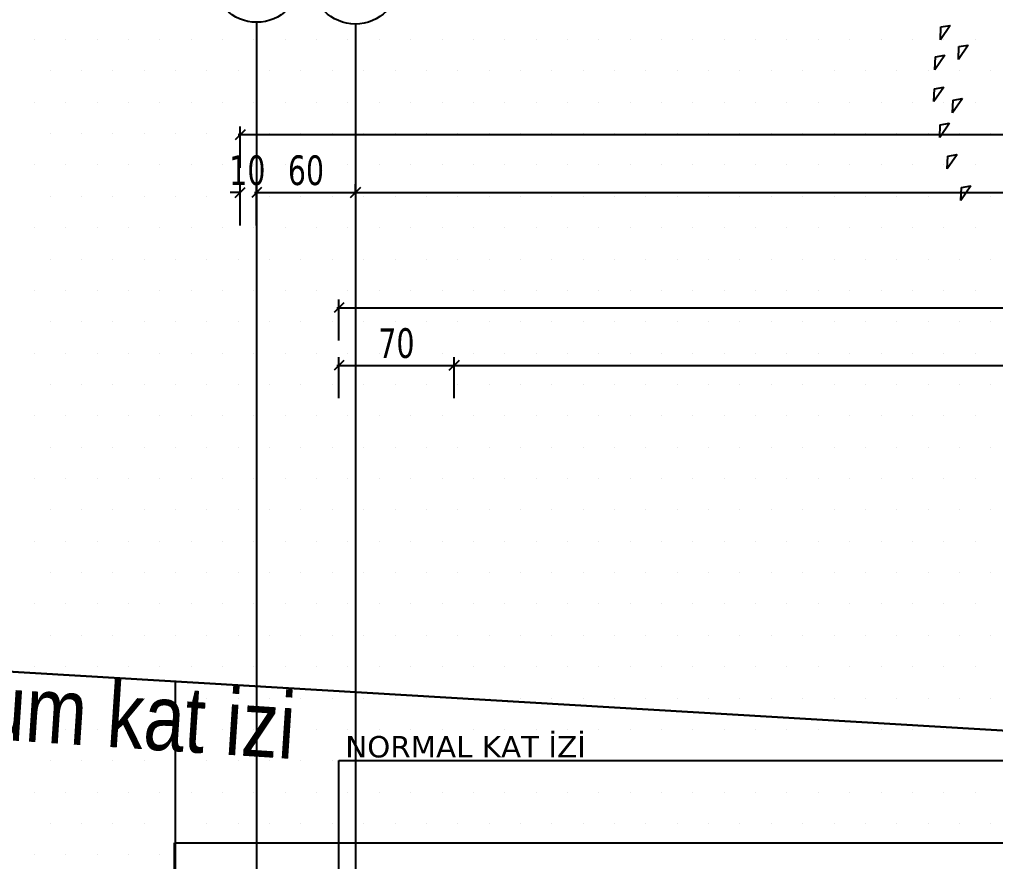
# Model space of a CAD drawing. Header units: millimetres. Extents: x 43168.9 to 43194.6, y -25545.1 to -25543.4.
# Drawn here: x 43171.5051 to 43171.6236, y -25543.8202 to -25543.7179 of the extents above; entities that cross this region are included whole.
import ezdxf
from ezdxf.enums import TextEntityAlignment as Align

# ---------------------------------------------------------------- set-up
doc = ezdxf.new("R2010")
doc.units = ezdxf.units.MM
doc.header["$LTSCALE"] = 200
for name, pattern in [('DASHDOT', [1, 0.5, -0.25, 0, -0.25]), ('DASHDOT2', [0.5, 0.25, -0.125, 0, -0.125]), ('DOT2', [0.125, 0, -0.125]), ('HIDDEN2', [0.1875, 0.125, -0.0625])]:
    doc.linetypes.add(name, pattern=pattern)
doc.layers.add('agac_sgh', color=7, linetype='Continuous', true_color=0x244700)
doc.layers.add('cim_sgh', color=7, linetype='Continuous', true_color=0x248f00)
for name, color, linetype in [('aks_sgh', 5, 'DASHDOT2'), ('izd.tas.alt_sgh', 214, 'HIDDEN2'), ('izd.tas.ust_sgh', 213, 'DOT2'), ('olcuaks_sgh', 41, 'Continuous'), ('olcudis_sgh', 185, 'Continuous'), ('vaziyet-01_sgh', 33, 'Continuous'), ('yapi-yaklasma_sgh', 41, 'DASHDOT'), ('yazi-genel_sgh', 7, 'Continuous'), ('yazi-merdi_sgh', 9, 'Continuous')]:
    doc.layers.add(name, color=color, linetype=linetype)
doc.styles.add('dim', font='VERDANA.TTF', dxfattribs={"width": 0.7})
doc.styles.add('text1', font='VERDANA.TTF')
doc.styles.add('text2', font='arial.ttf')

msp = doc.modelspace()

# ---------------------------------------------------------------- linework, layer by layer
for p, q in [((43171.53388, -25543.71824), (43171.53388, -25543.74092)), ((43171.54588, -25543.71846), (43171.54588, -25543.74114))]:
    msp.add_line(p, q)
at = {"color": 0, "linetype": 'ByBlock', "lineweight": -2}
for p, q in [((43171.53248, -25543.73132), (43171.53128, -25543.73252)), ((43171.53128, -25543.73952), (43171.53248, -25543.73832)), ((43171.53448, -25543.73832), (43171.53328, -25543.73952)), ((43171.53448, -25543.73832), (43171.53328, -25543.73952)), ((43171.54528, -25543.73952), (43171.54648, -25543.73832)), ((43171.54648, -25543.73832), (43171.54528, -25543.73952)), ((43171.54448, -25543.75232), (43171.54328, -25543.75352)), ((43171.54448, -25543.75932), (43171.54328, -25543.76052)), ((43171.55728, -25543.76052), (43171.55848, -25543.75932)), ((43171.55848, -25543.75932), (43171.55728, -25543.76052))]:
    msp.add_line(p, q, dxfattribs=at)
at = {"linetype": 'Continuous'}
for centre in [(43171.53388, -25543.71292), (43171.54588, -25543.71314)]:
    msp.add_circle(centre, 0.00532, dxfattribs=at)
at = {"layer": 'agac_sgh', "color": 0}
for p, q in [((43171.61815, -25543.71861), (43171.61695, -25543.72036)), ((43171.61695, -25543.72036), (43171.61702, -25543.71881)), ((43171.61702, -25543.71881), (43171.61815, -25543.71861)), ((43171.62034, -25543.721), (43171.61914, -25543.72275)), ((43171.61914, -25543.72275), (43171.61921, -25543.7212)), ((43171.61921, -25543.7212), (43171.62034, -25543.721)), ((43171.61748, -25543.72225), (43171.61628, -25543.724)), ((43171.61628, -25543.724), (43171.61635, -25543.72245)), ((43171.61635, -25543.72245), (43171.61748, -25543.72225)), ((43171.61736, -25543.72614), (43171.61616, -25543.72788)), ((43171.61616, -25543.72788), (43171.61623, -25543.72633)), ((43171.61623, -25543.72633), (43171.61736, -25543.72614)), ((43171.61963, -25543.7275), (43171.61843, -25543.72925)), ((43171.61843, -25543.72925), (43171.61849, -25543.7277)), ((43171.61849, -25543.7277), (43171.61963, -25543.7275)), ((43171.61807, -25543.73051), (43171.61688, -25543.73225)), ((43171.61688, -25543.73225), (43171.61694, -25543.7307)), ((43171.61694, -25543.7307), (43171.61807, -25543.73051)), ((43171.61899, -25543.73431), (43171.61779, -25543.73605)), ((43171.61779, -25543.73605), (43171.61786, -25543.7345)), ((43171.61786, -25543.7345), (43171.61899, -25543.73431)), ((43171.62063, -25543.73813), (43171.61943, -25543.73988)), ((43171.61943, -25543.73988), (43171.6195, -25543.73833)), ((43171.6195, -25543.73833), (43171.62063, -25543.73813))]:
    msp.add_line(p, q, dxfattribs=at)
at = {"layer": 'aks_sgh'}
for p, q in [((43171.53388, -25543.74092), (43171.53388, -25544.60992)), ((43171.54588, -25543.74092), (43171.54588, -25544.60992))]:
    msp.add_line(p, q, dxfattribs=at)
at = {"layer": 'cim_sgh'}
for p, q in [((43171.50687, -25543.72033), (43171.50687, -25543.72033)), ((43171.51068, -25543.72033), (43171.51068, -25543.72033)), ((43171.51449, -25543.72033), (43171.51449, -25543.72033)), ((43171.5183, -25543.72033), (43171.5183, -25543.72033)), ((43171.52211, -25543.72033), (43171.52211, -25543.72033)), ((43171.52592, -25543.72033), (43171.52592, -25543.72033)), ((43171.52973, -25543.72033), (43171.52973, -25543.72033)), ((43171.53354, -25543.72033), (43171.53354, -25543.72033)), ((43171.53735, -25543.72033), (43171.53735, -25543.72033)), ((43171.54116, -25543.72033), (43171.54116, -25543.72033)), ((43171.54497, -25543.72033), (43171.54497, -25543.72033)), ((43171.54878, -25543.72033), (43171.54878, -25543.72033)), ((43171.55259, -25543.72033), (43171.55259, -25543.72033)), ((43171.5564, -25543.72033), (43171.5564, -25543.72033)), ((43171.56021, -25543.72033), (43171.56021, -25543.72033)), ((43171.56402, -25543.72033), (43171.56402, -25543.72033)), ((43171.56783, -25543.72033), (43171.56783, -25543.72033)), ((43171.57164, -25543.72033), (43171.57164, -25543.72033)), ((43171.57545, -25543.72033), (43171.57545, -25543.72033)), ((43171.57926, -25543.72033), (43171.57926, -25543.72033)), ((43171.58307, -25543.72033), (43171.58307, -25543.72033)), ((43171.58688, -25543.72033), (43171.58688, -25543.72033)), ((43171.59069, -25543.72033), (43171.59069, -25543.72033)), ((43171.5945, -25543.72033), (43171.5945, -25543.72033)), ((43171.59831, -25543.72033), (43171.59831, -25543.72033)), ((43171.60212, -25543.72033), (43171.60212, -25543.72033)), ((43171.60593, -25543.72033), (43171.60593, -25543.72033)), ((43171.60974, -25543.72033), (43171.60974, -25543.72033)), ((43171.61355, -25543.72033), (43171.61355, -25543.72033)), ((43171.61736, -25543.72033), (43171.61736, -25543.72033)), ((43171.62117, -25543.72033), (43171.62117, -25543.72033)), ((43171.50878, -25543.72414), (43171.50878, -25543.72414)), ((43171.51259, -25543.72414), (43171.51259, -25543.72414)), ((43171.5164, -25543.72414), (43171.5164, -25543.72414)), ((43171.52021, -25543.72414), (43171.52021, -25543.72414)), ((43171.52402, -25543.72414), (43171.52402, -25543.72414)), ((43171.52783, -25543.72414), (43171.52783, -25543.72414)), ((43171.53164, -25543.72414), (43171.53164, -25543.72414)), ((43171.53545, -25543.72414), (43171.53545, -25543.72414)), ((43171.53926, -25543.72414), (43171.53926, -25543.72414)), ((43171.54307, -25543.72414), (43171.54307, -25543.72414)), ((43171.54688, -25543.72414), (43171.54688, -25543.72414)), ((43171.55069, -25543.72414), (43171.55069, -25543.72414)), ((43171.5545, -25543.72414), (43171.5545, -25543.72414)), ((43171.55831, -25543.72414), (43171.55831, -25543.72414)), ((43171.56212, -25543.72414), (43171.56212, -25543.72414)), ((43171.56593, -25543.72414), (43171.56593, -25543.72414)), ((43171.56974, -25543.72414), (43171.56974, -25543.72414)), ((43171.57355, -25543.72414), (43171.57355, -25543.72414)), ((43171.57736, -25543.72414), (43171.57736, -25543.72414)), ((43171.58117, -25543.72414), (43171.58117, -25543.72414)), ((43171.58498, -25543.72414), (43171.58498, -25543.72414)), ((43171.58879, -25543.72414), (43171.58879, -25543.72414)), ((43171.5926, -25543.72414), (43171.5926, -25543.72414)), ((43171.59641, -25543.72414), (43171.59641, -25543.72414)), ((43171.60022, -25543.72414), (43171.60022, -25543.72414)), ((43171.60403, -25543.72414), (43171.60403, -25543.72414)), ((43171.60784, -25543.72414), (43171.60784, -25543.72414)), ((43171.61165, -25543.72414), (43171.61165, -25543.72414)), ((43171.61546, -25543.72414), (43171.61546, -25543.72414)), ((43171.61927, -25543.72414), (43171.61927, -25543.72414)), ((43171.62308, -25543.72414), (43171.62308, -25543.72414)), ((43171.50687, -25543.72795), (43171.50687, -25543.72795)), ((43171.51068, -25543.72795), (43171.51068, -25543.72795)), ((43171.51449, -25543.72795), (43171.51449, -25543.72795)), ((43171.5183, -25543.72795), (43171.5183, -25543.72795)), ((43171.52211, -25543.72795), (43171.52211, -25543.72795)), ((43171.52592, -25543.72795), (43171.52592, -25543.72795)), ((43171.52973, -25543.72795), (43171.52973, -25543.72795)), ((43171.53354, -25543.72795), (43171.53354, -25543.72795)), ((43171.53735, -25543.72795), (43171.53735, -25543.72795)), ((43171.54116, -25543.72795), (43171.54116, -25543.72795)), ((43171.54497, -25543.72795), (43171.54497, -25543.72795)), ((43171.54878, -25543.72795), (43171.54878, -25543.72795)), ((43171.55259, -25543.72795), (43171.55259, -25543.72795)), ((43171.5564, -25543.72795), (43171.5564, -25543.72795)), ((43171.56021, -25543.72795), (43171.56021, -25543.72795)), ((43171.56402, -25543.72795), (43171.56402, -25543.72795)), ((43171.56783, -25543.72795), (43171.56783, -25543.72795)), ((43171.57164, -25543.72795), (43171.57164, -25543.72795)), ((43171.57545, -25543.72795), (43171.57545, -25543.72795)), ((43171.57926, -25543.72795), (43171.57926, -25543.72795)), ((43171.58307, -25543.72795), (43171.58307, -25543.72795)), ((43171.58688, -25543.72795), (43171.58688, -25543.72795)), ((43171.59069, -25543.72795), (43171.59069, -25543.72795)), ((43171.5945, -25543.72795), (43171.5945, -25543.72795)), ((43171.59831, -25543.72795), (43171.59831, -25543.72795)), ((43171.60212, -25543.72795), (43171.60212, -25543.72795)), ((43171.60593, -25543.72795), (43171.60593, -25543.72795)), ((43171.60974, -25543.72795), (43171.60974, -25543.72795)), ((43171.61355, -25543.72795), (43171.61355, -25543.72795)), ((43171.61736, -25543.72795), (43171.61736, -25543.72795)), ((43171.62117, -25543.72795), (43171.62117, -25543.72795)), ((43171.50878, -25543.73176), (43171.50878, -25543.73176)), ((43171.51259, -25543.73176), (43171.51259, -25543.73176)), ((43171.5164, -25543.73176), (43171.5164, -25543.73176)), ((43171.52021, -25543.73176), (43171.52021, -25543.73176)), ((43171.52402, -25543.73176), (43171.52402, -25543.73176)), ((43171.52783, -25543.73176), (43171.52783, -25543.73176)), ((43171.53164, -25543.73176), (43171.53164, -25543.73176)), ((43171.53545, -25543.73176), (43171.53545, -25543.73176)), ((43171.53926, -25543.73176), (43171.53926, -25543.73176)), ((43171.54307, -25543.73176), (43171.54307, -25543.73176)), ((43171.54688, -25543.73176), (43171.54688, -25543.73176)), ((43171.55069, -25543.73176), (43171.55069, -25543.73176)), ((43171.5545, -25543.73176), (43171.5545, -25543.73176)), ((43171.55831, -25543.73176), (43171.55831, -25543.73176)), ((43171.56212, -25543.73176), (43171.56212, -25543.73176)), ((43171.56593, -25543.73176), (43171.56593, -25543.73176)), ((43171.56974, -25543.73176), (43171.56974, -25543.73176)), ((43171.57355, -25543.73176), (43171.57355, -25543.73176)), ((43171.57736, -25543.73176), (43171.57736, -25543.73176)), ((43171.58117, -25543.73176), (43171.58117, -25543.73176)), ((43171.58498, -25543.73176), (43171.58498, -25543.73176)), ((43171.58879, -25543.73176), (43171.58879, -25543.73176)), ((43171.5926, -25543.73176), (43171.5926, -25543.73176)), ((43171.59641, -25543.73176), (43171.59641, -25543.73176)), ((43171.60022, -25543.73176), (43171.60022, -25543.73176)), ((43171.60403, -25543.73176), (43171.60403, -25543.73176)), ((43171.60784, -25543.73176), (43171.60784, -25543.73176)), ((43171.61165, -25543.73176), (43171.61165, -25543.73176)), ((43171.61546, -25543.73176), (43171.61546, -25543.73176)), ((43171.61927, -25543.73176), (43171.61927, -25543.73176)), ((43171.62308, -25543.73176), (43171.62308, -25543.73176)), ((43171.50687, -25543.73557), (43171.50687, -25543.73557)), ((43171.51068, -25543.73557), (43171.51068, -25543.73557)), ((43171.51449, -25543.73557), (43171.51449, -25543.73557)), ((43171.5183, -25543.73557), (43171.5183, -25543.73557)), ((43171.52211, -25543.73557), (43171.52211, -25543.73557)), ((43171.52592, -25543.73557), (43171.52592, -25543.73557)), ((43171.52973, -25543.73557), (43171.52973, -25543.73557)), ((43171.53354, -25543.73557), (43171.53354, -25543.73557)), ((43171.53735, -25543.73557), (43171.53735, -25543.73557)), ((43171.54116, -25543.73557), (43171.54116, -25543.73557)), ((43171.54497, -25543.73557), (43171.54497, -25543.73557)), ((43171.54878, -25543.73557), (43171.54878, -25543.73557)), ((43171.55259, -25543.73557), (43171.55259, -25543.73557)), ((43171.5564, -25543.73557), (43171.5564, -25543.73557)), ((43171.56021, -25543.73557), (43171.56021, -25543.73557)), ((43171.56402, -25543.73557), (43171.56402, -25543.73557)), ((43171.56783, -25543.73557), (43171.56783, -25543.73557)), ((43171.57164, -25543.73557), (43171.57164, -25543.73557)), ((43171.57545, -25543.73557), (43171.57545, -25543.73557)), ((43171.57926, -25543.73557), (43171.57926, -25543.73557)), ((43171.58307, -25543.73557), (43171.58307, -25543.73557)), ((43171.58688, -25543.73557), (43171.58688, -25543.73557)), ((43171.59069, -25543.73557), (43171.59069, -25543.73557)), ((43171.5945, -25543.73557), (43171.5945, -25543.73557)), ((43171.59831, -25543.73557), (43171.59831, -25543.73557)), ((43171.60212, -25543.73557), (43171.60212, -25543.73557)), ((43171.60593, -25543.73557), (43171.60593, -25543.73557)), ((43171.60974, -25543.73557), (43171.60974, -25543.73557)), ((43171.61355, -25543.73557), (43171.61355, -25543.73557)), ((43171.61736, -25543.73557), (43171.61736, -25543.73557)), ((43171.62117, -25543.73557), (43171.62117, -25543.73557)), ((43171.50878, -25543.73938), (43171.50878, -25543.73938)), ((43171.51259, -25543.73938), (43171.51259, -25543.73938)), ((43171.5164, -25543.73938), (43171.5164, -25543.73938)), ((43171.52021, -25543.73938), (43171.52021, -25543.73938)), ((43171.52402, -25543.73938), (43171.52402, -25543.73938)), ((43171.52783, -25543.73938), (43171.52783, -25543.73938)), ((43171.53164, -25543.73938), (43171.53164, -25543.73938)), ((43171.53545, -25543.73938), (43171.53545, -25543.73938)), ((43171.53926, -25543.73938), (43171.53926, -25543.73938)), ((43171.54307, -25543.73938), (43171.54307, -25543.73938)), ((43171.54688, -25543.73938), (43171.54688, -25543.73938)), ((43171.55069, -25543.73938), (43171.55069, -25543.73938)), ((43171.5545, -25543.73938), (43171.5545, -25543.73938)), ((43171.55831, -25543.73938), (43171.55831, -25543.73938)), ((43171.56212, -25543.73938), (43171.56212, -25543.73938)), ((43171.56593, -25543.73938), (43171.56593, -25543.73938)), ((43171.56974, -25543.73938), (43171.56974, -25543.73938)), ((43171.57355, -25543.73938), (43171.57355, -25543.73938)), ((43171.57736, -25543.73938), (43171.57736, -25543.73938)), ((43171.58117, -25543.73938), (43171.58117, -25543.73938)), ((43171.58498, -25543.73938), (43171.58498, -25543.73938)), ((43171.58879, -25543.73938), (43171.58879, -25543.73938)), ((43171.5926, -25543.73938), (43171.5926, -25543.73938)), ((43171.59641, -25543.73938), (43171.59641, -25543.73938)), ((43171.60022, -25543.73938), (43171.60022, -25543.73938)), ((43171.60403, -25543.73938), (43171.60403, -25543.73938)), ((43171.60784, -25543.73938), (43171.60784, -25543.73938)), ((43171.61165, -25543.73938), (43171.61165, -25543.73938)), ((43171.61546, -25543.73938), (43171.61546, -25543.73938)), ((43171.61927, -25543.73938), (43171.61927, -25543.73938)), ((43171.62308, -25543.73938), (43171.62308, -25543.73938)), ((43171.50687, -25543.74319), (43171.50687, -25543.74319)), ((43171.51068, -25543.74319), (43171.51068, -25543.74319)), ((43171.51449, -25543.74319), (43171.51449, -25543.74319)), ((43171.5183, -25543.74319), (43171.5183, -25543.74319)), ((43171.52211, -25543.74319), (43171.52211, -25543.74319)), ((43171.52592, -25543.74319), (43171.52592, -25543.74319)), ((43171.52973, -25543.74319), (43171.52973, -25543.74319)), ((43171.53354, -25543.74319), (43171.53354, -25543.74319)), ((43171.53735, -25543.74319), (43171.53735, -25543.74319)), ((43171.54116, -25543.74319), (43171.54116, -25543.74319)), ((43171.54497, -25543.74319), (43171.54497, -25543.74319)), ((43171.54878, -25543.74319), (43171.54878, -25543.74319)), ((43171.55259, -25543.74319), (43171.55259, -25543.74319)), ((43171.5564, -25543.74319), (43171.5564, -25543.74319)), ((43171.56021, -25543.74319), (43171.56021, -25543.74319)), ((43171.56402, -25543.74319), (43171.56402, -25543.74319)), ((43171.56783, -25543.74319), (43171.56783, -25543.74319)), ((43171.57164, -25543.74319), (43171.57164, -25543.74319)), ((43171.57545, -25543.74319), (43171.57545, -25543.74319)), ((43171.57926, -25543.74319), (43171.57926, -25543.74319)), ((43171.58307, -25543.74319), (43171.58307, -25543.74319)), ((43171.58688, -25543.74319), (43171.58688, -25543.74319)), ((43171.59069, -25543.74319), (43171.59069, -25543.74319)), ((43171.5945, -25543.74319), (43171.5945, -25543.74319)), ((43171.59831, -25543.74319), (43171.59831, -25543.74319)), ((43171.60212, -25543.74319), (43171.60212, -25543.74319)), ((43171.60593, -25543.74319), (43171.60593, -25543.74319)), ((43171.60974, -25543.74319), (43171.60974, -25543.74319)), ((43171.61355, -25543.74319), (43171.61355, -25543.74319)), ((43171.61736, -25543.74319), (43171.61736, -25543.74319)), ((43171.62117, -25543.74319), (43171.62117, -25543.74319)), ((43171.50878, -25543.747), (43171.50878, -25543.747)), ((43171.51259, -25543.747), (43171.51259, -25543.747)), ((43171.5164, -25543.747), (43171.5164, -25543.747)), ((43171.52021, -25543.747), (43171.52021, -25543.747)), ((43171.52402, -25543.747), (43171.52402, -25543.747)), ((43171.52783, -25543.747), (43171.52783, -25543.747)), ((43171.53164, -25543.747), (43171.53164, -25543.747)), ((43171.53545, -25543.747), (43171.53545, -25543.747)), ((43171.53926, -25543.747), (43171.53926, -25543.747)), ((43171.54307, -25543.747), (43171.54307, -25543.747)), ((43171.54688, -25543.747), (43171.54688, -25543.747)), ((43171.55069, -25543.747), (43171.55069, -25543.747)), ((43171.5545, -25543.747), (43171.5545, -25543.747)), ((43171.55831, -25543.747), (43171.55831, -25543.747)), ((43171.56212, -25543.747), (43171.56212, -25543.747)), ((43171.56593, -25543.747), (43171.56593, -25543.747)), ((43171.56974, -25543.747), (43171.56974, -25543.747)), ((43171.57355, -25543.747), (43171.57355, -25543.747)), ((43171.57736, -25543.747), (43171.57736, -25543.747)), ((43171.58117, -25543.747), (43171.58117, -25543.747)), ((43171.58498, -25543.747), (43171.58498, -25543.747)), ((43171.58879, -25543.747), (43171.58879, -25543.747)), ((43171.5926, -25543.747), (43171.5926, -25543.747)), ((43171.59641, -25543.747), (43171.59641, -25543.747)), ((43171.60022, -25543.747), (43171.60022, -25543.747)), ((43171.60403, -25543.747), (43171.60403, -25543.747)), ((43171.60784, -25543.747), (43171.60784, -25543.747)), ((43171.61165, -25543.747), (43171.61165, -25543.747)), ((43171.61546, -25543.747), (43171.61546, -25543.747)), ((43171.61927, -25543.747), (43171.61927, -25543.747)), ((43171.62308, -25543.747), (43171.62308, -25543.747)), ((43171.50687, -25543.75081), (43171.50687, -25543.75081)), ((43171.51068, -25543.75081), (43171.51068, -25543.75081)), ((43171.51449, -25543.75081), (43171.51449, -25543.75081)), ((43171.5183, -25543.75081), (43171.5183, -25543.75081)), ((43171.52211, -25543.75081), (43171.52211, -25543.75081)), ((43171.52592, -25543.75081), (43171.52592, -25543.75081)), ((43171.52973, -25543.75081), (43171.52973, -25543.75081)), ((43171.53354, -25543.75081), (43171.53354, -25543.75081)), ((43171.53735, -25543.75081), (43171.53735, -25543.75081)), ((43171.54116, -25543.75081), (43171.54116, -25543.75081)), ((43171.54497, -25543.75081), (43171.54497, -25543.75081)), ((43171.54878, -25543.75081), (43171.54878, -25543.75081)), ((43171.55259, -25543.75081), (43171.55259, -25543.75081)), ((43171.5564, -25543.75081), (43171.5564, -25543.75081)), ((43171.56021, -25543.75081), (43171.56021, -25543.75081)), ((43171.56402, -25543.75081), (43171.56402, -25543.75081)), ((43171.56783, -25543.75081), (43171.56783, -25543.75081)), ((43171.57164, -25543.75081), (43171.57164, -25543.75081)), ((43171.57545, -25543.75081), (43171.57545, -25543.75081)), ((43171.57926, -25543.75081), (43171.57926, -25543.75081)), ((43171.58307, -25543.75081), (43171.58307, -25543.75081)), ((43171.58688, -25543.75081), (43171.58688, -25543.75081)), ((43171.59069, -25543.75081), (43171.59069, -25543.75081)), ((43171.5945, -25543.75081), (43171.5945, -25543.75081)), ((43171.59831, -25543.75081), (43171.59831, -25543.75081)), ((43171.60212, -25543.75081), (43171.60212, -25543.75081)), ((43171.60593, -25543.75081), (43171.60593, -25543.75081)), ((43171.60974, -25543.75081), (43171.60974, -25543.75081)), ((43171.61355, -25543.75081), (43171.61355, -25543.75081)), ((43171.61736, -25543.75081), (43171.61736, -25543.75081)), ((43171.62117, -25543.75081), (43171.62117, -25543.75081)), ((43171.50878, -25543.75462), (43171.50878, -25543.75462)), ((43171.51259, -25543.75462), (43171.51259, -25543.75462)), ((43171.5164, -25543.75462), (43171.5164, -25543.75462)), ((43171.52021, -25543.75462), (43171.52021, -25543.75462)), ((43171.52402, -25543.75462), (43171.52402, -25543.75462)), ((43171.52783, -25543.75462), (43171.52783, -25543.75462)), ((43171.53164, -25543.75462), (43171.53164, -25543.75462)), ((43171.53545, -25543.75462), (43171.53545, -25543.75462)), ((43171.53926, -25543.75462), (43171.53926, -25543.75462)), ((43171.54307, -25543.75462), (43171.54307, -25543.75462)), ((43171.54688, -25543.75462), (43171.54688, -25543.75462)), ((43171.55069, -25543.75462), (43171.55069, -25543.75462)), ((43171.5545, -25543.75462), (43171.5545, -25543.75462)), ((43171.55831, -25543.75462), (43171.55831, -25543.75462)), ((43171.56212, -25543.75462), (43171.56212, -25543.75462)), ((43171.56593, -25543.75462), (43171.56593, -25543.75462)), ((43171.56974, -25543.75462), (43171.56974, -25543.75462)), ((43171.57355, -25543.75462), (43171.57355, -25543.75462)), ((43171.57736, -25543.75462), (43171.57736, -25543.75462)), ((43171.58117, -25543.75462), (43171.58117, -25543.75462)), ((43171.58498, -25543.75462), (43171.58498, -25543.75462)), ((43171.58879, -25543.75462), (43171.58879, -25543.75462)), ((43171.5926, -25543.75462), (43171.5926, -25543.75462)), ((43171.59641, -25543.75462), (43171.59641, -25543.75462)), ((43171.60022, -25543.75462), (43171.60022, -25543.75462)), ((43171.60403, -25543.75462), (43171.60403, -25543.75462)), ((43171.60784, -25543.75462), (43171.60784, -25543.75462)), ((43171.61165, -25543.75462), (43171.61165, -25543.75462)), ((43171.61546, -25543.75462), (43171.61546, -25543.75462)), ((43171.61927, -25543.75462), (43171.61927, -25543.75462)), ((43171.62308, -25543.75462), (43171.62308, -25543.75462)), ((43171.50687, -25543.75843), (43171.50687, -25543.75843)), ((43171.51068, -25543.75843), (43171.51068, -25543.75843)), ((43171.51449, -25543.75843), (43171.51449, -25543.75843)), ((43171.5183, -25543.75843), (43171.5183, -25543.75843)), ((43171.52211, -25543.75843), (43171.52211, -25543.75843)), ((43171.52592, -25543.75843), (43171.52592, -25543.75843)), ((43171.52973, -25543.75843), (43171.52973, -25543.75843)), ((43171.53354, -25543.75843), (43171.53354, -25543.75843)), ((43171.53735, -25543.75843), (43171.53735, -25543.75843)), ((43171.54116, -25543.75843), (43171.54116, -25543.75843)), ((43171.54497, -25543.75843), (43171.54497, -25543.75843)), ((43171.54878, -25543.75843), (43171.54878, -25543.75843)), ((43171.55259, -25543.75843), (43171.55259, -25543.75843)), ((43171.5564, -25543.75843), (43171.5564, -25543.75843)), ((43171.56021, -25543.75843), (43171.56021, -25543.75843)), ((43171.56402, -25543.75843), (43171.56402, -25543.75843)), ((43171.56783, -25543.75843), (43171.56783, -25543.75843)), ((43171.57164, -25543.75843), (43171.57164, -25543.75843)), ((43171.57545, -25543.75843), (43171.57545, -25543.75843)), ((43171.57926, -25543.75843), (43171.57926, -25543.75843)), ((43171.58307, -25543.75843), (43171.58307, -25543.75843)), ((43171.58688, -25543.75843), (43171.58688, -25543.75843)), ((43171.59069, -25543.75843), (43171.59069, -25543.75843)), ((43171.5945, -25543.75843), (43171.5945, -25543.75843)), ((43171.59831, -25543.75843), (43171.59831, -25543.75843)), ((43171.60212, -25543.75843), (43171.60212, -25543.75843)), ((43171.60593, -25543.75843), (43171.60593, -25543.75843)), ((43171.60974, -25543.75843), (43171.60974, -25543.75843)), ((43171.61355, -25543.75843), (43171.61355, -25543.75843)), ((43171.61736, -25543.75843), (43171.61736, -25543.75843)), ((43171.62117, -25543.75843), (43171.62117, -25543.75843)), ((43171.50878, -25543.76224), (43171.50878, -25543.76224)), ((43171.51259, -25543.76224), (43171.51259, -25543.76224)), ((43171.5164, -25543.76224), (43171.5164, -25543.76224)), ((43171.52021, -25543.76224), (43171.52021, -25543.76224)), ((43171.52402, -25543.76224), (43171.52402, -25543.76224)), ((43171.52783, -25543.76224), (43171.52783, -25543.76224)), ((43171.53164, -25543.76224), (43171.53164, -25543.76224)), ((43171.53545, -25543.76224), (43171.53545, -25543.76224)), ((43171.53926, -25543.76224), (43171.53926, -25543.76224)), ((43171.54307, -25543.76224), (43171.54307, -25543.76224)), ((43171.54688, -25543.76224), (43171.54688, -25543.76224)), ((43171.55069, -25543.76224), (43171.55069, -25543.76224)), ((43171.5545, -25543.76224), (43171.5545, -25543.76224)), ((43171.55831, -25543.76224), (43171.55831, -25543.76224)), ((43171.56212, -25543.76224), (43171.56212, -25543.76224)), ((43171.56593, -25543.76224), (43171.56593, -25543.76224)), ((43171.56974, -25543.76224), (43171.56974, -25543.76224)), ((43171.57355, -25543.76224), (43171.57355, -25543.76224)), ((43171.57736, -25543.76224), (43171.57736, -25543.76224)), ((43171.58117, -25543.76224), (43171.58117, -25543.76224)), ((43171.58498, -25543.76224), (43171.58498, -25543.76224)), ((43171.58879, -25543.76224), (43171.58879, -25543.76224)), ((43171.5926, -25543.76224), (43171.5926, -25543.76224)), ((43171.59641, -25543.76224), (43171.59641, -25543.76224)), ((43171.60022, -25543.76224), (43171.60022, -25543.76224)), ((43171.60403, -25543.76224), (43171.60403, -25543.76224)), ((43171.60784, -25543.76224), (43171.60784, -25543.76224)), ((43171.61165, -25543.76224), (43171.61165, -25543.76224)), ((43171.61546, -25543.76224), (43171.61546, -25543.76224)), ((43171.61927, -25543.76224), (43171.61927, -25543.76224)), ((43171.62308, -25543.76224), (43171.62308, -25543.76224)), ((43171.50687, -25543.76605), (43171.50687, -25543.76605)), ((43171.51068, -25543.76605), (43171.51068, -25543.76605)), ((43171.51449, -25543.76605), (43171.51449, -25543.76605)), ((43171.5183, -25543.76605), (43171.5183, -25543.76605)), ((43171.52211, -25543.76605), (43171.52211, -25543.76605)), ((43171.52592, -25543.76605), (43171.52592, -25543.76605)), ((43171.52973, -25543.76605), (43171.52973, -25543.76605)), ((43171.53354, -25543.76605), (43171.53354, -25543.76605)), ((43171.53735, -25543.76605), (43171.53735, -25543.76605)), ((43171.54116, -25543.76605), (43171.54116, -25543.76605)), ((43171.54497, -25543.76605), (43171.54497, -25543.76605)), ((43171.54878, -25543.76605), (43171.54878, -25543.76605)), ((43171.55259, -25543.76605), (43171.55259, -25543.76605)), ((43171.5564, -25543.76605), (43171.5564, -25543.76605)), ((43171.56021, -25543.76605), (43171.56021, -25543.76605)), ((43171.56402, -25543.76605), (43171.56402, -25543.76605)), ((43171.56783, -25543.76605), (43171.56783, -25543.76605)), ((43171.57164, -25543.76605), (43171.57164, -25543.76605)), ((43171.57545, -25543.76605), (43171.57545, -25543.76605)), ((43171.57926, -25543.76605), (43171.57926, -25543.76605)), ((43171.58307, -25543.76605), (43171.58307, -25543.76605)), ((43171.58688, -25543.76605), (43171.58688, -25543.76605)), ((43171.59069, -25543.76605), (43171.59069, -25543.76605)), ((43171.5945, -25543.76605), (43171.5945, -25543.76605)), ((43171.59831, -25543.76605), (43171.59831, -25543.76605)), ((43171.60212, -25543.76605), (43171.60212, -25543.76605)), ((43171.60593, -25543.76605), (43171.60593, -25543.76605)), ((43171.60974, -25543.76605), (43171.60974, -25543.76605)), ((43171.61355, -25543.76605), (43171.61355, -25543.76605)), ((43171.61736, -25543.76605), (43171.61736, -25543.76605)), ((43171.62117, -25543.76605), (43171.62117, -25543.76605)), ((43171.50878, -25543.76986), (43171.50878, -25543.76986)), ((43171.51259, -25543.76986), (43171.51259, -25543.76986)), ((43171.5164, -25543.76986), (43171.5164, -25543.76986)), ((43171.52021, -25543.76986), (43171.52021, -25543.76986)), ((43171.52402, -25543.76986), (43171.52402, -25543.76986)), ((43171.52783, -25543.76986), (43171.52783, -25543.76986)), ((43171.53164, -25543.76986), (43171.53164, -25543.76986)), ((43171.53545, -25543.76986), (43171.53545, -25543.76986)), ((43171.53926, -25543.76986), (43171.53926, -25543.76986)), ((43171.54307, -25543.76986), (43171.54307, -25543.76986)), ((43171.54688, -25543.76986), (43171.54688, -25543.76986)), ((43171.55069, -25543.76986), (43171.55069, -25543.76986)), ((43171.5545, -25543.76986), (43171.5545, -25543.76986)), ((43171.55831, -25543.76986), (43171.55831, -25543.76986)), ((43171.56212, -25543.76986), (43171.56212, -25543.76986)), ((43171.56593, -25543.76986), (43171.56593, -25543.76986)), ((43171.56974, -25543.76986), (43171.56974, -25543.76986)), ((43171.57355, -25543.76986), (43171.57355, -25543.76986)), ((43171.57736, -25543.76986), (43171.57736, -25543.76986)), ((43171.58117, -25543.76986), (43171.58117, -25543.76986)), ((43171.58498, -25543.76986), (43171.58498, -25543.76986)), ((43171.58879, -25543.76986), (43171.58879, -25543.76986)), ((43171.5926, -25543.76986), (43171.5926, -25543.76986)), ((43171.59641, -25543.76986), (43171.59641, -25543.76986)), ((43171.60022, -25543.76986), (43171.60022, -25543.76986)), ((43171.60403, -25543.76986), (43171.60403, -25543.76986)), ((43171.60784, -25543.76986), (43171.60784, -25543.76986)), ((43171.61165, -25543.76986), (43171.61165, -25543.76986)), ((43171.61546, -25543.76986), (43171.61546, -25543.76986)), ((43171.61927, -25543.76986), (43171.61927, -25543.76986)), ((43171.62308, -25543.76986), (43171.62308, -25543.76986)), ((43171.50687, -25543.77367), (43171.50687, -25543.77367)), ((43171.51068, -25543.77367), (43171.51068, -25543.77367)), ((43171.51449, -25543.77367), (43171.51449, -25543.77367)), ((43171.5183, -25543.77367), (43171.5183, -25543.77367)), ((43171.52211, -25543.77367), (43171.52211, -25543.77367)), ((43171.52592, -25543.77367), (43171.52592, -25543.77367)), ((43171.52973, -25543.77367), (43171.52973, -25543.77367)), ((43171.53354, -25543.77367), (43171.53354, -25543.77367)), ((43171.53735, -25543.77367), (43171.53735, -25543.77367)), ((43171.54116, -25543.77367), (43171.54116, -25543.77367)), ((43171.54497, -25543.77367), (43171.54497, -25543.77367)), ((43171.54878, -25543.77367), (43171.54878, -25543.77367)), ((43171.55259, -25543.77367), (43171.55259, -25543.77367)), ((43171.5564, -25543.77367), (43171.5564, -25543.77367)), ((43171.56021, -25543.77367), (43171.56021, -25543.77367)), ((43171.56402, -25543.77367), (43171.56402, -25543.77367)), ((43171.56783, -25543.77367), (43171.56783, -25543.77367)), ((43171.57164, -25543.77367), (43171.57164, -25543.77367)), ((43171.57545, -25543.77367), (43171.57545, -25543.77367)), ((43171.57926, -25543.77367), (43171.57926, -25543.77367)), ((43171.58307, -25543.77367), (43171.58307, -25543.77367)), ((43171.58688, -25543.77367), (43171.58688, -25543.77367)), ((43171.59069, -25543.77367), (43171.59069, -25543.77367)), ((43171.5945, -25543.77367), (43171.5945, -25543.77367)), ((43171.59831, -25543.77367), (43171.59831, -25543.77367)), ((43171.60212, -25543.77367), (43171.60212, -25543.77367)), ((43171.60593, -25543.77367), (43171.60593, -25543.77367)), ((43171.60974, -25543.77367), (43171.60974, -25543.77367)), ((43171.61355, -25543.77367), (43171.61355, -25543.77367)), ((43171.61736, -25543.77367), (43171.61736, -25543.77367)), ((43171.62117, -25543.77367), (43171.62117, -25543.77367)), ((43171.50878, -25543.77748), (43171.50878, -25543.77748)), ((43171.51259, -25543.77748), (43171.51259, -25543.77748)), ((43171.5164, -25543.77748), (43171.5164, -25543.77748)), ((43171.52021, -25543.77748), (43171.52021, -25543.77748)), ((43171.52402, -25543.77748), (43171.52402, -25543.77748)), ((43171.52783, -25543.77748), (43171.52783, -25543.77748)), ((43171.53164, -25543.77748), (43171.53164, -25543.77748)), ((43171.53545, -25543.77748), (43171.53545, -25543.77748)), ((43171.53926, -25543.77748), (43171.53926, -25543.77748)), ((43171.54307, -25543.77748), (43171.54307, -25543.77748)), ((43171.54688, -25543.77748), (43171.54688, -25543.77748)), ((43171.55069, -25543.77748), (43171.55069, -25543.77748)), ((43171.5545, -25543.77748), (43171.5545, -25543.77748)), ((43171.55831, -25543.77748), (43171.55831, -25543.77748)), ((43171.56212, -25543.77748), (43171.56212, -25543.77748)), ((43171.56593, -25543.77748), (43171.56593, -25543.77748)), ((43171.56974, -25543.77748), (43171.56974, -25543.77748)), ((43171.57355, -25543.77748), (43171.57355, -25543.77748)), ((43171.57736, -25543.77748), (43171.57736, -25543.77748)), ((43171.58117, -25543.77748), (43171.58117, -25543.77748)), ((43171.58498, -25543.77748), (43171.58498, -25543.77748)), ((43171.58879, -25543.77748), (43171.58879, -25543.77748)), ((43171.5926, -25543.77748), (43171.5926, -25543.77748)), ((43171.59641, -25543.77748), (43171.59641, -25543.77748)), ((43171.60022, -25543.77748), (43171.60022, -25543.77748)), ((43171.60403, -25543.77748), (43171.60403, -25543.77748)), ((43171.60784, -25543.77748), (43171.60784, -25543.77748)), ((43171.61165, -25543.77748), (43171.61165, -25543.77748)), ((43171.61546, -25543.77748), (43171.61546, -25543.77748)), ((43171.61927, -25543.77748), (43171.61927, -25543.77748)), ((43171.62308, -25543.77748), (43171.62308, -25543.77748)), ((43171.50687, -25543.78129), (43171.50687, -25543.78129)), ((43171.51068, -25543.78129), (43171.51068, -25543.78129)), ((43171.51449, -25543.78129), (43171.51449, -25543.78129)), ((43171.5183, -25543.78129), (43171.5183, -25543.78129)), ((43171.52211, -25543.78129), (43171.52211, -25543.78129)), ((43171.52592, -25543.78129), (43171.52592, -25543.78129)), ((43171.52973, -25543.78129), (43171.52973, -25543.78129)), ((43171.53354, -25543.78129), (43171.53354, -25543.78129)), ((43171.53735, -25543.78129), (43171.53735, -25543.78129)), ((43171.54116, -25543.78129), (43171.54116, -25543.78129)), ((43171.54497, -25543.78129), (43171.54497, -25543.78129)), ((43171.54878, -25543.78129), (43171.54878, -25543.78129)), ((43171.55259, -25543.78129), (43171.55259, -25543.78129)), ((43171.5564, -25543.78129), (43171.5564, -25543.78129)), ((43171.56021, -25543.78129), (43171.56021, -25543.78129)), ((43171.56402, -25543.78129), (43171.56402, -25543.78129)), ((43171.56783, -25543.78129), (43171.56783, -25543.78129)), ((43171.57164, -25543.78129), (43171.57164, -25543.78129)), ((43171.57545, -25543.78129), (43171.57545, -25543.78129)), ((43171.57926, -25543.78129), (43171.57926, -25543.78129)), ((43171.58307, -25543.78129), (43171.58307, -25543.78129)), ((43171.58688, -25543.78129), (43171.58688, -25543.78129)), ((43171.59069, -25543.78129), (43171.59069, -25543.78129)), ((43171.5945, -25543.78129), (43171.5945, -25543.78129)), ((43171.59831, -25543.78129), (43171.59831, -25543.78129)), ((43171.60212, -25543.78129), (43171.60212, -25543.78129)), ((43171.60593, -25543.78129), (43171.60593, -25543.78129)), ((43171.60974, -25543.78129), (43171.60974, -25543.78129)), ((43171.61355, -25543.78129), (43171.61355, -25543.78129)), ((43171.61736, -25543.78129), (43171.61736, -25543.78129)), ((43171.62117, -25543.78129), (43171.62117, -25543.78129)), ((43171.50878, -25543.7851), (43171.50878, -25543.7851)), ((43171.51259, -25543.7851), (43171.51259, -25543.7851)), ((43171.5164, -25543.7851), (43171.5164, -25543.7851)), ((43171.52021, -25543.7851), (43171.52021, -25543.7851)), ((43171.52402, -25543.7851), (43171.52402, -25543.7851)), ((43171.52783, -25543.7851), (43171.52783, -25543.7851)), ((43171.53164, -25543.7851), (43171.53164, -25543.7851)), ((43171.53545, -25543.7851), (43171.53545, -25543.7851)), ((43171.53926, -25543.7851), (43171.53926, -25543.7851)), ((43171.54307, -25543.7851), (43171.54307, -25543.7851)), ((43171.54688, -25543.7851), (43171.54688, -25543.7851)), ((43171.55069, -25543.7851), (43171.55069, -25543.7851)), ((43171.5545, -25543.7851), (43171.5545, -25543.7851)), ((43171.55831, -25543.7851), (43171.55831, -25543.7851)), ((43171.56212, -25543.7851), (43171.56212, -25543.7851)), ((43171.56593, -25543.7851), (43171.56593, -25543.7851)), ((43171.56974, -25543.7851), (43171.56974, -25543.7851)), ((43171.57355, -25543.7851), (43171.57355, -25543.7851)), ((43171.57736, -25543.7851), (43171.57736, -25543.7851)), ((43171.58117, -25543.7851), (43171.58117, -25543.7851)), ((43171.58498, -25543.7851), (43171.58498, -25543.7851)), ((43171.58879, -25543.7851), (43171.58879, -25543.7851)), ((43171.5926, -25543.7851), (43171.5926, -25543.7851)), ((43171.59641, -25543.7851), (43171.59641, -25543.7851)), ((43171.60022, -25543.7851), (43171.60022, -25543.7851)), ((43171.60403, -25543.7851), (43171.60403, -25543.7851)), ((43171.60784, -25543.7851), (43171.60784, -25543.7851)), ((43171.61165, -25543.7851), (43171.61165, -25543.7851)), ((43171.61546, -25543.7851), (43171.61546, -25543.7851)), ((43171.61927, -25543.7851), (43171.61927, -25543.7851)), ((43171.62308, -25543.7851), (43171.62308, -25543.7851)), ((43171.50687, -25543.78891), (43171.50687, -25543.78891)), ((43171.51068, -25543.78891), (43171.51068, -25543.78891)), ((43171.51449, -25543.78891), (43171.51449, -25543.78891)), ((43171.5183, -25543.78891), (43171.5183, -25543.78891)), ((43171.52211, -25543.78891), (43171.52211, -25543.78891)), ((43171.52592, -25543.78891), (43171.52592, -25543.78891)), ((43171.52973, -25543.78891), (43171.52973, -25543.78891)), ((43171.53354, -25543.78891), (43171.53354, -25543.78891)), ((43171.53735, -25543.78891), (43171.53735, -25543.78891)), ((43171.54116, -25543.78891), (43171.54116, -25543.78891)), ((43171.54497, -25543.78891), (43171.54497, -25543.78891)), ((43171.54878, -25543.78891), (43171.54878, -25543.78891)), ((43171.55259, -25543.78891), (43171.55259, -25543.78891)), ((43171.5564, -25543.78891), (43171.5564, -25543.78891)), ((43171.56021, -25543.78891), (43171.56021, -25543.78891)), ((43171.56402, -25543.78891), (43171.56402, -25543.78891)), ((43171.56783, -25543.78891), (43171.56783, -25543.78891)), ((43171.57164, -25543.78891), (43171.57164, -25543.78891)), ((43171.57545, -25543.78891), (43171.57545, -25543.78891)), ((43171.57926, -25543.78891), (43171.57926, -25543.78891)), ((43171.58307, -25543.78891), (43171.58307, -25543.78891)), ((43171.58688, -25543.78891), (43171.58688, -25543.78891)), ((43171.59069, -25543.78891), (43171.59069, -25543.78891)), ((43171.5945, -25543.78891), (43171.5945, -25543.78891)), ((43171.59831, -25543.78891), (43171.59831, -25543.78891)), ((43171.60212, -25543.78891), (43171.60212, -25543.78891)), ((43171.60593, -25543.78891), (43171.60593, -25543.78891)), ((43171.60974, -25543.78891), (43171.60974, -25543.78891)), ((43171.61355, -25543.78891), (43171.61355, -25543.78891)), ((43171.61736, -25543.78891), (43171.61736, -25543.78891)), ((43171.62117, -25543.78891), (43171.62117, -25543.78891)), ((43171.50878, -25543.79272), (43171.50878, -25543.79272)), ((43171.51259, -25543.79272), (43171.51259, -25543.79272)), ((43171.5164, -25543.79272), (43171.5164, -25543.79272)), ((43171.52021, -25543.79272), (43171.52021, -25543.79272)), ((43171.52402, -25543.79272), (43171.52402, -25543.79272)), ((43171.52783, -25543.79272), (43171.52783, -25543.79272)), ((43171.53164, -25543.79272), (43171.53164, -25543.79272)), ((43171.53545, -25543.79272), (43171.53545, -25543.79272)), ((43171.53926, -25543.79272), (43171.53926, -25543.79272)), ((43171.54307, -25543.79272), (43171.54307, -25543.79272)), ((43171.54688, -25543.79272), (43171.54688, -25543.79272)), ((43171.55069, -25543.79272), (43171.55069, -25543.79272)), ((43171.5545, -25543.79272), (43171.5545, -25543.79272)), ((43171.55831, -25543.79272), (43171.55831, -25543.79272)), ((43171.56212, -25543.79272), (43171.56212, -25543.79272)), ((43171.56593, -25543.79272), (43171.56593, -25543.79272)), ((43171.56974, -25543.79272), (43171.56974, -25543.79272)), ((43171.57355, -25543.79272), (43171.57355, -25543.79272)), ((43171.57736, -25543.79272), (43171.57736, -25543.79272)), ((43171.58117, -25543.79272), (43171.58117, -25543.79272)), ((43171.58498, -25543.79272), (43171.58498, -25543.79272)), ((43171.58879, -25543.79272), (43171.58879, -25543.79272)), ((43171.5926, -25543.79272), (43171.5926, -25543.79272)), ((43171.59641, -25543.79272), (43171.59641, -25543.79272)), ((43171.60022, -25543.79272), (43171.60022, -25543.79272)), ((43171.60403, -25543.79272), (43171.60403, -25543.79272)), ((43171.60784, -25543.79272), (43171.60784, -25543.79272)), ((43171.61165, -25543.79272), (43171.61165, -25543.79272)), ((43171.61546, -25543.79272), (43171.61546, -25543.79272)), ((43171.61927, -25543.79272), (43171.61927, -25543.79272)), ((43171.62308, -25543.79272), (43171.62308, -25543.79272)), ((43171.50687, -25543.79653), (43171.50687, -25543.79653)), ((43171.51068, -25543.79653), (43171.51068, -25543.79653)), ((43171.51449, -25543.79653), (43171.51449, -25543.79653)), ((43171.5183, -25543.79653), (43171.5183, -25543.79653)), ((43171.52211, -25543.79653), (43171.52211, -25543.79653)), ((43171.52592, -25543.79653), (43171.52592, -25543.79653)), ((43171.52973, -25543.79653), (43171.52973, -25543.79653)), ((43171.53354, -25543.79653), (43171.53354, -25543.79653)), ((43171.53735, -25543.79653), (43171.53735, -25543.79653)), ((43171.54116, -25543.79653), (43171.54116, -25543.79653)), ((43171.54497, -25543.79653), (43171.54497, -25543.79653)), ((43171.54878, -25543.79653), (43171.54878, -25543.79653)), ((43171.55259, -25543.79653), (43171.55259, -25543.79653)), ((43171.5564, -25543.79653), (43171.5564, -25543.79653)), ((43171.56021, -25543.79653), (43171.56021, -25543.79653)), ((43171.56402, -25543.79653), (43171.56402, -25543.79653)), ((43171.56783, -25543.79653), (43171.56783, -25543.79653)), ((43171.57164, -25543.79653), (43171.57164, -25543.79653)), ((43171.57545, -25543.79653), (43171.57545, -25543.79653)), ((43171.57926, -25543.79653), (43171.57926, -25543.79653)), ((43171.58307, -25543.79653), (43171.58307, -25543.79653)), ((43171.58688, -25543.79653), (43171.58688, -25543.79653)), ((43171.59069, -25543.79653), (43171.59069, -25543.79653)), ((43171.5945, -25543.79653), (43171.5945, -25543.79653)), ((43171.59831, -25543.79653), (43171.59831, -25543.79653)), ((43171.60212, -25543.79653), (43171.60212, -25543.79653)), ((43171.60593, -25543.79653), (43171.60593, -25543.79653)), ((43171.60974, -25543.79653), (43171.60974, -25543.79653)), ((43171.61355, -25543.79653), (43171.61355, -25543.79653)), ((43171.61736, -25543.79653), (43171.61736, -25543.79653)), ((43171.62117, -25543.79653), (43171.62117, -25543.79653)), ((43171.50878, -25543.80034), (43171.50878, -25543.80034)), ((43171.51259, -25543.80034), (43171.51259, -25543.80034)), ((43171.5164, -25543.80034), (43171.5164, -25543.80034)), ((43171.52021, -25543.80034), (43171.52021, -25543.80034)), ((43171.52402, -25543.80034), (43171.52402, -25543.80034)), ((43171.52783, -25543.80034), (43171.52783, -25543.80034)), ((43171.53164, -25543.80034), (43171.53164, -25543.80034)), ((43171.53545, -25543.80034), (43171.53545, -25543.80034)), ((43171.53926, -25543.80034), (43171.53926, -25543.80034)), ((43171.54307, -25543.80034), (43171.54307, -25543.80034)), ((43171.54688, -25543.80034), (43171.54688, -25543.80034)), ((43171.55069, -25543.80034), (43171.55069, -25543.80034)), ((43171.5545, -25543.80034), (43171.5545, -25543.80034)), ((43171.55831, -25543.80034), (43171.55831, -25543.80034)), ((43171.56212, -25543.80034), (43171.56212, -25543.80034)), ((43171.56593, -25543.80034), (43171.56593, -25543.80034)), ((43171.56974, -25543.80034), (43171.56974, -25543.80034)), ((43171.57355, -25543.80034), (43171.57355, -25543.80034)), ((43171.57736, -25543.80034), (43171.57736, -25543.80034)), ((43171.58117, -25543.80034), (43171.58117, -25543.80034)), ((43171.58498, -25543.80034), (43171.58498, -25543.80034)), ((43171.58879, -25543.80034), (43171.58879, -25543.80034)), ((43171.5926, -25543.80034), (43171.5926, -25543.80034)), ((43171.59641, -25543.80034), (43171.59641, -25543.80034)), ((43171.60022, -25543.80034), (43171.60022, -25543.80034)), ((43171.60403, -25543.80034), (43171.60403, -25543.80034)), ((43171.60784, -25543.80034), (43171.60784, -25543.80034)), ((43171.61165, -25543.80034), (43171.61165, -25543.80034)), ((43171.61546, -25543.80034), (43171.61546, -25543.80034)), ((43171.61927, -25543.80034), (43171.61927, -25543.80034)), ((43171.62308, -25543.80034), (43171.62308, -25543.80034)), ((43171.50687, -25543.80415), (43171.50687, -25543.80415)), ((43171.51068, -25543.80415), (43171.51068, -25543.80415)), ((43171.51449, -25543.80415), (43171.51449, -25543.80415)), ((43171.5183, -25543.80415), (43171.5183, -25543.80415)), ((43171.52211, -25543.80415), (43171.52211, -25543.80415)), ((43171.52592, -25543.80415), (43171.52592, -25543.80415)), ((43171.52973, -25543.80415), (43171.52973, -25543.80415)), ((43171.53354, -25543.80415), (43171.53354, -25543.80415)), ((43171.53735, -25543.80415), (43171.53735, -25543.80415)), ((43171.54116, -25543.80415), (43171.54116, -25543.80415)), ((43171.54497, -25543.80415), (43171.54497, -25543.80415)), ((43171.54878, -25543.80415), (43171.54878, -25543.80415)), ((43171.55259, -25543.80415), (43171.55259, -25543.80415)), ((43171.5564, -25543.80415), (43171.5564, -25543.80415)), ((43171.56021, -25543.80415), (43171.56021, -25543.80415)), ((43171.56402, -25543.80415), (43171.56402, -25543.80415)), ((43171.56783, -25543.80415), (43171.56783, -25543.80415)), ((43171.57164, -25543.80415), (43171.57164, -25543.80415)), ((43171.57545, -25543.80415), (43171.57545, -25543.80415)), ((43171.57926, -25543.80415), (43171.57926, -25543.80415)), ((43171.58307, -25543.80415), (43171.58307, -25543.80415)), ((43171.58688, -25543.80415), (43171.58688, -25543.80415)), ((43171.59069, -25543.80415), (43171.59069, -25543.80415)), ((43171.5945, -25543.80415), (43171.5945, -25543.80415)), ((43171.59831, -25543.80415), (43171.59831, -25543.80415)), ((43171.60212, -25543.80415), (43171.60212, -25543.80415)), ((43171.60593, -25543.80415), (43171.60593, -25543.80415)), ((43171.60974, -25543.80415), (43171.60974, -25543.80415)), ((43171.61355, -25543.80415), (43171.61355, -25543.80415)), ((43171.61736, -25543.80415), (43171.61736, -25543.80415)), ((43171.62117, -25543.80415), (43171.62117, -25543.80415)), ((43171.50878, -25543.80796), (43171.50878, -25543.80796)), ((43171.51259, -25543.80796), (43171.51259, -25543.80796)), ((43171.5164, -25543.80796), (43171.5164, -25543.80796)), ((43171.52021, -25543.80796), (43171.52021, -25543.80796)), ((43171.52402, -25543.80796), (43171.52402, -25543.80796)), ((43171.52783, -25543.80796), (43171.52783, -25543.80796)), ((43171.53164, -25543.80796), (43171.53164, -25543.80796)), ((43171.53545, -25543.80796), (43171.53545, -25543.80796)), ((43171.53926, -25543.80796), (43171.53926, -25543.80796)), ((43171.54307, -25543.80796), (43171.54307, -25543.80796)), ((43171.54688, -25543.80796), (43171.54688, -25543.80796)), ((43171.55069, -25543.80796), (43171.55069, -25543.80796)), ((43171.5545, -25543.80796), (43171.5545, -25543.80796)), ((43171.55831, -25543.80796), (43171.55831, -25543.80796)), ((43171.56212, -25543.80796), (43171.56212, -25543.80796)), ((43171.56593, -25543.80796), (43171.56593, -25543.80796)), ((43171.56974, -25543.80796), (43171.56974, -25543.80796)), ((43171.57355, -25543.80796), (43171.57355, -25543.80796)), ((43171.57736, -25543.80796), (43171.57736, -25543.80796)), ((43171.58117, -25543.80796), (43171.58117, -25543.80796)), ((43171.58498, -25543.80796), (43171.58498, -25543.80796)), ((43171.58879, -25543.80796), (43171.58879, -25543.80796)), ((43171.5926, -25543.80796), (43171.5926, -25543.80796)), ((43171.59641, -25543.80796), (43171.59641, -25543.80796)), ((43171.60022, -25543.80796), (43171.60022, -25543.80796)), ((43171.60403, -25543.80796), (43171.60403, -25543.80796)), ((43171.60784, -25543.80796), (43171.60784, -25543.80796)), ((43171.61165, -25543.80796), (43171.61165, -25543.80796)), ((43171.61546, -25543.80796), (43171.61546, -25543.80796)), ((43171.61927, -25543.80796), (43171.61927, -25543.80796)), ((43171.62308, -25543.80796), (43171.62308, -25543.80796)), ((43171.50687, -25543.81177), (43171.50687, -25543.81177)), ((43171.51068, -25543.81177), (43171.51068, -25543.81177)), ((43171.51449, -25543.81177), (43171.51449, -25543.81177)), ((43171.5183, -25543.81177), (43171.5183, -25543.81177)), ((43171.52211, -25543.81177), (43171.52211, -25543.81177)), ((43171.52592, -25543.81177), (43171.52592, -25543.81177)), ((43171.52973, -25543.81177), (43171.52973, -25543.81177)), ((43171.53354, -25543.81177), (43171.53354, -25543.81177)), ((43171.53735, -25543.81177), (43171.53735, -25543.81177)), ((43171.54116, -25543.81177), (43171.54116, -25543.81177)), ((43171.54497, -25543.81177), (43171.54497, -25543.81177)), ((43171.54878, -25543.81177), (43171.54878, -25543.81177)), ((43171.55259, -25543.81177), (43171.55259, -25543.81177)), ((43171.5564, -25543.81177), (43171.5564, -25543.81177)), ((43171.56021, -25543.81177), (43171.56021, -25543.81177)), ((43171.56402, -25543.81177), (43171.56402, -25543.81177)), ((43171.56783, -25543.81177), (43171.56783, -25543.81177)), ((43171.57164, -25543.81177), (43171.57164, -25543.81177)), ((43171.57545, -25543.81177), (43171.57545, -25543.81177)), ((43171.57926, -25543.81177), (43171.57926, -25543.81177)), ((43171.58307, -25543.81177), (43171.58307, -25543.81177)), ((43171.58688, -25543.81177), (43171.58688, -25543.81177)), ((43171.59069, -25543.81177), (43171.59069, -25543.81177)), ((43171.5945, -25543.81177), (43171.5945, -25543.81177)), ((43171.59831, -25543.81177), (43171.59831, -25543.81177)), ((43171.60212, -25543.81177), (43171.60212, -25543.81177)), ((43171.60593, -25543.81177), (43171.60593, -25543.81177)), ((43171.60974, -25543.81177), (43171.60974, -25543.81177)), ((43171.61355, -25543.81177), (43171.61355, -25543.81177)), ((43171.61736, -25543.81177), (43171.61736, -25543.81177)), ((43171.62117, -25543.81177), (43171.62117, -25543.81177)), ((43171.50878, -25543.81558), (43171.50878, -25543.81558)), ((43171.51259, -25543.81558), (43171.51259, -25543.81558)), ((43171.5164, -25543.81558), (43171.5164, -25543.81558)), ((43171.52021, -25543.81558), (43171.52021, -25543.81558)), ((43171.52402, -25543.81558), (43171.52402, -25543.81558)), ((43171.52783, -25543.81558), (43171.52783, -25543.81558)), ((43171.53164, -25543.81558), (43171.53164, -25543.81558)), ((43171.53545, -25543.81558), (43171.53545, -25543.81558)), ((43171.53926, -25543.81558), (43171.53926, -25543.81558)), ((43171.54307, -25543.81558), (43171.54307, -25543.81558)), ((43171.54688, -25543.81558), (43171.54688, -25543.81558)), ((43171.55069, -25543.81558), (43171.55069, -25543.81558)), ((43171.5545, -25543.81558), (43171.5545, -25543.81558)), ((43171.55831, -25543.81558), (43171.55831, -25543.81558)), ((43171.56212, -25543.81558), (43171.56212, -25543.81558)), ((43171.56593, -25543.81558), (43171.56593, -25543.81558)), ((43171.56974, -25543.81558), (43171.56974, -25543.81558)), ((43171.57355, -25543.81558), (43171.57355, -25543.81558)), ((43171.57736, -25543.81558), (43171.57736, -25543.81558)), ((43171.58117, -25543.81558), (43171.58117, -25543.81558)), ((43171.58498, -25543.81558), (43171.58498, -25543.81558)), ((43171.58879, -25543.81558), (43171.58879, -25543.81558)), ((43171.5926, -25543.81558), (43171.5926, -25543.81558)), ((43171.59641, -25543.81558), (43171.59641, -25543.81558)), ((43171.60022, -25543.81558), (43171.60022, -25543.81558)), ((43171.60403, -25543.81558), (43171.60403, -25543.81558)), ((43171.60784, -25543.81558), (43171.60784, -25543.81558)), ((43171.61165, -25543.81558), (43171.61165, -25543.81558)), ((43171.61546, -25543.81558), (43171.61546, -25543.81558)), ((43171.61927, -25543.81558), (43171.61927, -25543.81558)), ((43171.62308, -25543.81558), (43171.62308, -25543.81558)), ((43171.50687, -25543.81939), (43171.50687, -25543.81939)), ((43171.51068, -25543.81939), (43171.51068, -25543.81939)), ((43171.51449, -25543.81939), (43171.51449, -25543.81939)), ((43171.5183, -25543.81939), (43171.5183, -25543.81939)), ((43171.52211, -25543.81939), (43171.52211, -25543.81939))]:
    msp.add_line(p, q, dxfattribs=at)
at = {"layer": 'izd.tas.alt_sgh'}
msp.add_line((43171.424, -25543.79238), (43172.27645, -25543.84291), dxfattribs=at)
at = {"layer": 'izd.tas.ust_sgh', "ltscale": 0.5}
for p, q in [((43171.54388, -25543.80793), (43172.18788, -25543.80792)), ((43171.54388, -25543.86693), (43171.54388, -25543.80793))]:
    msp.add_line(p, q, dxfattribs=at)
at = {"layer": 'olcuaks_sgh'}
for p, q in [((43171.53188, -25543.73592), (43171.53188, -25543.73092)), ((43172.20013, -25543.73192), (43171.53163, -25543.73192)), ((43171.53188, -25543.74292), (43171.53188, -25543.73792)), ((43171.53388, -25543.74292), (43171.53388, -25543.73792)), ((43171.53388, -25543.74292), (43171.53388, -25543.73792)), ((43171.54588, -25543.73892), (43171.54588, -25543.73792)), ((43171.54588, -25543.73892), (43171.54588, -25543.73792)), ((43171.53188, -25543.73892), (43171.53068, -25543.73892)), ((43171.53363, -25543.73892), (43171.54613, -25543.73892)), ((43171.53388, -25543.73892), (43171.53508, -25543.73892)), ((43171.54563, -25543.73892), (43171.72913, -25543.73892))]:
    msp.add_line(p, q, dxfattribs=at)
at = {"layer": 'olcudis_sgh'}
for p, q in [((43171.54363, -25543.75292), (43172.18813, -25543.75292)), ((43171.54388, -25543.75692), (43171.54388, -25543.75192)), ((43171.54363, -25543.75992), (43171.55813, -25543.75992)), ((43171.54388, -25543.76392), (43171.54388, -25543.75892)), ((43171.55763, -25543.75992), (43171.71913, -25543.75992)), ((43171.55788, -25543.76392), (43171.55788, -25543.75892)), ((43171.55788, -25543.76392), (43171.55788, -25543.75892))]:
    msp.add_line(p, q, dxfattribs=at)
at = {"layer": 'vaziyet-01_sgh'}
for p, q in [((43171.52388, -25544.44492), (43171.52388, -25543.81792)), ((43171.52388, -25543.81792), (43171.72488, -25543.81792))]:
    msp.add_line(p, q, dxfattribs=at)
at = {"layer": 'yapi-yaklasma_sgh'}
for p, q in [((43171.464, -25543.79476), (43172.27777, -25543.84307)), ((43171.464, -25543.79476), (43172.27777, -25543.84307)), ((43171.524, -25544.72615), (43171.524, -25543.79832)), ((43171.524, -25544.72615), (43171.524, -25543.79832))]:
    msp.add_line(p, q, dxfattribs=at)

# ---------------------------------------------------------------- texts
at = {"layer": 'olcuaks_sgh', "color": 2, "style": 'dim', "width": 0.7}
for s, p in [('10', (43171.53055, -25543.73801)), ('60', (43171.53767, -25543.73801))]:
    msp.add_text(s, height=0.0036, dxfattribs=at).set_placement(p)
at = {"layer": 'olcudis_sgh', "color": 2, "style": 'dim', "width": 0.7}
msp.add_text('70', height=0.0036, dxfattribs=at).set_placement((43171.54866, -25543.75901))
at = {"layer": 'yazi-genel_sgh', "style": 'text2', "width": 0.8}
msp.add_text('bodrum kat izi', height=0.008, rotation=356.23, dxfattribs=at).set_placement((43171.48278, -25543.8041))
at = {"layer": 'yazi-merdi_sgh', "style": 'text1'}
msp.add_text('NORMAL KAT İZİ', height=0.0026, dxfattribs=at).set_placement((43171.57387, -25543.80756), align=Align.RIGHT)

doc.saveas('drawing.dxf')
